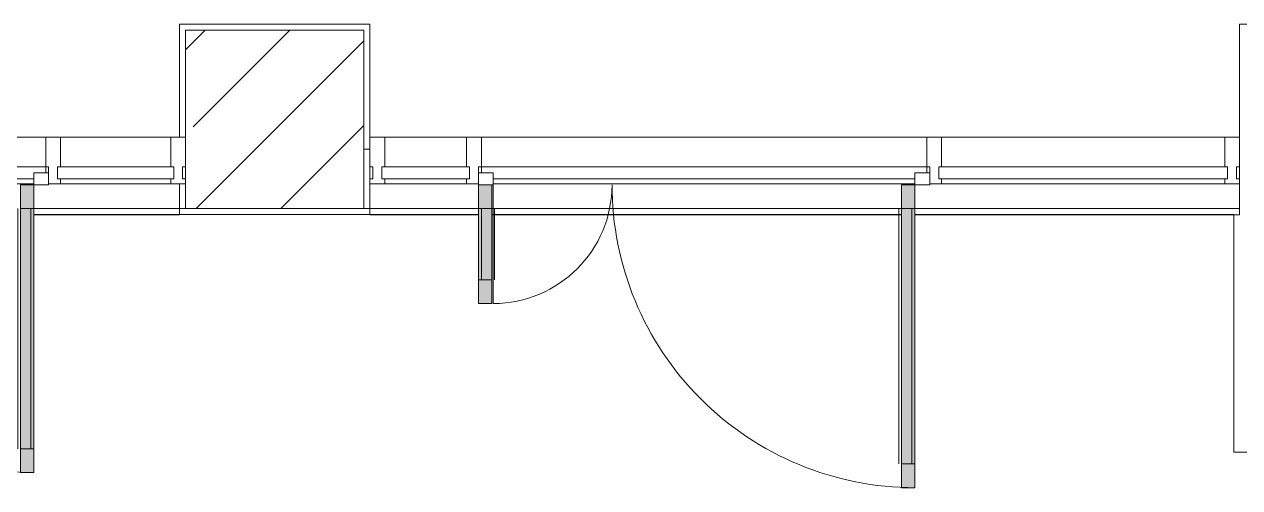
# Model space of a CAD drawing. Header units: millimetres. Extents: x -4005 to 195566, y -8553 to 29000.
# Drawn here: x 108310 to 112403, y 10760 to 12320 of the extents above; entities that cross this region are included whole.
import ezdxf

# ---------------------------------------------------------------- set-up
doc = ezdxf.new("R2010")
doc.units = ezdxf.units.MM
for name, color, linetype, lineweight, true_color in [('A-DETL-GENF-10', 7, 'Continuous', 5, 0xe2e2e2), ('A-DETL-GENF-9', 7, 'Continuous', 5, 0xaaaaaa), ('A-DOOR-2', 7, 'Continuous', 5, 0xaaaaaa), ('A-FLOR-2', 7, 'Continuous', 5, 0xaaaaaa)]:
    doc.layers.add(name, color=color, linetype=linetype, lineweight=lineweight, true_color=true_color)
for name, color, linetype, lineweight in [('A-GLAZ-CURT-2', 7, 'Continuous', 5), ('A-GLAZ-CWMG-2', 7, 'Continuous', 5), ('I-WALL-6', 7, 'Continuous', 5), ('S-COLS-3', 7, 'Continuous', 5)]:
    doc.layers.add(name, color=color, linetype=linetype, lineweight=lineweight)

# ---------------------------------------------------------------- blocks, each defined once
blk = doc.blocks.new('Прямоугольный импост - Импост структурный с накладкой - 160мм Темный-32467808-1_4_1_птичка')
at = {"layer": 'A-GLAZ-CWMG-2'}
for p, q in [((-50, 40), (-50, 140)), ((-50, 140), (0, 140)), ((0, 140), (0, 40)), ((-40, 40), (-50, 40)), ((-50, -17), (-50, 0)), ((-50, 0), (-40, 0)), ((-40, 0), (-40, 40)), ((-10, 40), (-10, 0)), ((0, 40), (-10, 40)), ((-10, 0), (0, 0)), ((0, 0), (0, -17)), ((0, -17), (-50, -17))]:
    blk.add_line(p, q, dxfattribs=at)
blk = doc.blocks.new('Системная панель - Стекло - 40мм-32784007-1_4_1_птичка')
at = {"layer": 'A-GLAZ-CURT-2'}
for p, q in [((147.5, 0), (-147.5, 0)), ((-147.5, 0), (-147.5, -40)), ((147.5, -40), (147.5, 0)), ((-147.5, -40), (147.5, -40))]:
    blk.add_line(p, q, dxfattribs=at)
blk = doc.blocks.new('Дверь_Витражная_остекление_ - В-19-32784442-1_4_1_птичка')
at = {"layer": 'A-DETL-GENF-10'}
for points in [[(-665, 1040), (-710, 1040), (-710, 20), (-665, 20), (-665, 920)], [(715, 420), (715, 20), (760, 20), (760, 420)]]:
    blk.add_hatch(color=256, dxfattribs=at).paths.add_polyline_path(points)
at = {"layer": 'A-DETL-GENF-9'}
for p, q in [((-710, 1040), (-665, 1040)), ((-710, 1040), (-710, 20)), ((-665, 1040), (-710, 1040)), ((-710, 1040), (-710, 20)), ((-665, 1040), (-665, 20)), ((-665, 20), (-665, 1040)), ((-710, 960), (-665, 960)), ((-700, 960), (-700, 100)), ((-656, 960), (-656, 100)), ((760, 420), (715, 420)), ((715, 420), (715, 20)), ((760, 420), (715, 420)), ((715, 420), (715, 20)), ((760, 420), (760, 20)), ((760, 20), (760, 420)), ((706, 340), (706, 100)), ((760, 340), (715, 340)), ((750, 340), (750, 100)), ((-710, 100), (-665, 100)), ((760, 100), (715, 100)), ((-665, 20), (-710, 20)), ((-710, 20), (-665, 20))]:
    blk.add_line(p, q, dxfattribs=at)
at = {"layer": 'A-DOOR-2'}
for p, q in [((-710, 1040), (-710, 20)), ((710, 420), (710, 20)), ((-710, 20), (-760, 20)), ((-760, 20), (-760, -20)), ((-710, -20), (-710, 20)), ((760, 20), (710, 20)), ((710, 20), (710, -20)), ((760, -20), (760, 20)), ((-760, -20), (-710, -20)), ((710, -20), (760, -20))]:
    blk.add_line(p, q, dxfattribs=at)
for centre, radius, start, end in [((-710, 20), 1020, 360, 90), ((710, 20), 400, 90, 180)]:
    blk.add_arc(centre, radius, start, end, dxfattribs=at)
blk = doc.blocks.new('Прямоугольный импост - Импост структурный с накладкой - 160мм Темный-32784438-1_4_1_птичка')
at = {"layer": 'A-GLAZ-CWMG-2'}
for p, q in [((49156, 11940), (50656, 11940)), ((49156, 11820), (49156, 11840)), ((49156, 11840), (50656, 11840)), ((50656, 11840), (50656, 11820)), ((49196, 11800), (50616, 11800)), ((49196, 11783), (50616, 11783))]:
    blk.add_line(p, q, dxfattribs=at)
blk = doc.blocks.new('Системная панель - Стекло - 40мм-32784544-1_4_1_птичка')
at = {"layer": 'A-GLAZ-CURT-2'}
for p, q in [((486.5, 0), (-486.5, 0)), ((-486.5, 0), (-486.5, -40)), ((486.5, -40), (486.5, 0)), ((-486.5, -40), (486.5, -40))]:
    blk.add_line(p, q, dxfattribs=at)
blk = doc.blocks.new('Прямоугольный импост - Импост структурный с накладкой - 160мм Темный-32784005-1_4_1_птичка')
at = {"layer": 'A-GLAZ-CWMG-2'}
for p, q in [((48831, 11940), (49106, 11940)), ((48831, 11783), (49106, 11783))]:
    blk.add_line(p, q, dxfattribs=at)
blk = doc.blocks.new('Прямоугольный импост - Импост структурный с накладкой - 160мм Темный-V246-1_4_1_птичка')
at = {"layer": 'A-GLAZ-CWMG-2'}
for p, q in [((-25, 40), (-25, 140)), ((-25, 140), (25, 140)), ((25, 140), (25, 40)), ((-15, 40), (-25, 40)), ((-25, -17), (-25, 0)), ((-25, 0), (-15, 0)), ((-15, 0), (-15, 40)), ((15, 40), (15, 20)), ((25, 40), (15, 40)), ((15, -17), (-25, -17))]:
    blk.add_line(p, q, dxfattribs=at)
blk = doc.blocks.new('Прямоугольный импост - Импост структурный с накладкой - 160мм Темный-V247-1_4_1_птичка')
at = {"layer": 'A-GLAZ-CWMG-2'}
for p, q in [((-25, 40), (-25, 140)), ((-25, 140), (25, 140)), ((25, 140), (25, 40)), ((-15, 40), (-25, 40)), ((-15, 20), (-15, 40)), ((15, 40), (15, 0)), ((25, 40), (15, 40)), ((15, 0), (25, 0)), ((25, 0), (25, -17)), ((25, -17), (-15, -17))]:
    blk.add_line(p, q, dxfattribs=at)
blk = doc.blocks.new('Прямоугольный импост - Импост структурный с накладкой - 160мм Темный-32784440-1_4_1_птичка')
at = {"layer": 'A-GLAZ-CWMG-2'}
for p, q in [((50706, 11940), (51659, 11940)), ((50706, 11783), (51659, 11783))]:
    blk.add_line(p, q, dxfattribs=at)
blk = doc.blocks.new('Прямоугольный импост - Импост структурный с накладкой - 160мм Темный-30755843-1_4_1_птичка')
at = {"layer": 'A-GLAZ-CWMG-2'}
for p, q in [((0, 140), (-50, 140)), ((-50, 140), (-50, 40)), ((0, 40), (0, 140)), ((-50, 40), (-40, 40)), ((-40, 0), (-50, 0)), ((-50, 0), (-50, -17)), ((-40, 40), (-40, 0)), ((-10, 0), (-10, 40)), ((-10, 40), (0, 40)), ((0, 0), (-10, 0)), ((0, -17), (0, 0)), ((-50, -17), (0, -17))]:
    blk.add_line(p, q, dxfattribs=at)
blk = doc.blocks.new('Дверь_Витражная_остекление_ - В-9-32786634-1_4_1_птичка')
at = {"layer": 'A-DETL-GENF-10'}
for points in [[(-639.5, 989), (-684.5, 989), (-684.5, 20), (-639.5, 20), (-639.5, 920)], [(689.5, 420), (689.5, 20), (734.5, 20), (734.5, 420)]]:
    blk.add_hatch(color=256, dxfattribs=at).paths.add_polyline_path(points)
at = {"layer": 'A-DETL-GENF-9'}
for p, q in [((-684.5, 989), (-639.5, 989)), ((-684.5, 989), (-684.5, 20)), ((-639.5, 989), (-684.5, 989)), ((-684.5, 989), (-684.5, 20)), ((-639.5, 989), (-639.5, 20)), ((-639.5, 20), (-639.5, 989)), ((-684.5, 909), (-639.5, 909)), ((-674.5, 909), (-674.5, 100)), ((-630.5, 909), (-630.5, 100)), ((734.5, 420), (689.5, 420)), ((689.5, 420), (689.5, 20)), ((734.5, 420), (689.5, 420)), ((689.5, 420), (689.5, 20)), ((734.5, 420), (734.5, 20)), ((734.5, 20), (734.5, 420)), ((680.5, 340), (680.5, 100)), ((734.5, 340), (689.5, 340)), ((724.5, 340), (724.5, 100)), ((-684.5, 100), (-639.5, 100)), ((734.5, 100), (689.5, 100)), ((-639.5, 20), (-684.5, 20)), ((-684.5, 20), (-639.5, 20))]:
    blk.add_line(p, q, dxfattribs=at)
at = {"layer": 'A-DOOR-2'}
for p, q in [((-684.5, 989), (-684.5, 20)), ((684.5, 420), (684.5, 20)), ((-684.5, 20), (-734.5, 20)), ((-734.5, 20), (-734.5, -20)), ((-684.5, -20), (-684.5, 20)), ((734.5, 20), (684.5, 20)), ((684.5, 20), (684.5, -20)), ((734.5, -20), (734.5, 20)), ((-734.5, -20), (-684.5, -20)), ((684.5, -20), (734.5, -20))]:
    blk.add_line(p, q, dxfattribs=at)
for centre, radius, start, end in [((-684.5, 20), 969, 360, 90), ((684.5, 20), 400, 90, 180)]:
    blk.add_arc(centre, radius, start, end, dxfattribs=at)
blk = doc.blocks.new('Прямоугольный импост - Импост структурный с накладкой - 160мм Темный-32786259-1_4_1_птичка')
at = {"layer": 'A-GLAZ-CWMG-2'}
for p, q in [((46240, 11940), (47689, 11940)), ((46240, 11820), (46240, 11840)), ((46240, 11840), (47689, 11840)), ((47689, 11840), (47689, 11820)), ((46280, 11800), (47649, 11800)), ((46280, 11783), (47649, 11783))]:
    blk.add_line(p, q, dxfattribs=at)
blk = doc.blocks.new('Системная панель - Стекло - 40мм-32786365-1_4_1_птичка')
at = {"layer": 'A-GLAZ-CURT-2'}
for p, q in [((195.5, 0), (-195.5, 0)), ((-195.5, 0), (-195.5, -40)), ((195.5, -40), (195.5, 0)), ((-195.5, -40), (195.5, -40))]:
    blk.add_line(p, q, dxfattribs=at)
blk = doc.blocks.new('Прямоугольный импост - Импост структурный с накладкой - 160мм Темный-32786261-1_4_1_птичка')
at = {"layer": 'A-GLAZ-CWMG-2'}
for p, q in [((47739, 11940), (48110, 11940)), ((47739, 11783), (48110, 11783))]:
    blk.add_line(p, q, dxfattribs=at)

msp = doc.modelspace()

# ---------------------------------------------------------------- hatches: boundary and pattern name
at = {"layer": 'S-COLS-3'}
h = msp.add_hatch(dxfattribs=at)
h.set_pattern_fill('FP_153', color=256, style=0, pattern_type=2)
h.set_pattern_definition([(45, (60693.44, 0), (-285.123, 285.123), []), (45, (60978.57, 0), (-285.123, 285.123), [504.031, -100.806, 16.764, -84.042])])
h.paths.add_polyline_path([(108853.4, 11700), (109453.4, 11700), (109453.4, 12300), (108853.4, 12300)])

# ---------------------------------------------------------------- linework, layer by layer
at = {"layer": 'A-FLOR-2'}
for p, q in [((108833.4, 11940), (108833.4, 12320)), ((108833.4, 12320), (109473.4, 12320)), ((109473.4, 12320), (109473.4, 11900)), ((112402.4, 11940), (112402.4, 12320)), ((112402.4, 12320), (113025.9, 12320)), ((108833.4, 11679), (108833.4, 11783)), ((109839.4, 11680), (108342.4, 11680)), ((108342.4, 11679), (108833.4, 11679)), ((109473.4, 11700), (109473.4, 11679)), ((109473.4, 11679), (109839.4, 11679)), ((111264.4, 11680), (109884.4, 11680)), ((109884.4, 11679), (111264.4, 11679)), ((112383.4, 11680), (111309.4, 11680)), ((111309.4, 11679), (112402.4, 11679)), ((112383.4, 10880), (112383.4, 11680)), ((112402.4, 11679), (112402.4, 11700)), ((116443.4, 10880), (112383.4, 10880))]:
    msp.add_line(p, q, dxfattribs=at)
at = {"layer": 'I-WALL-6'}
for p, q in [((109474.4, 11900), (109453.4, 11900)), ((109453.4, 11900), (109453.4, 11700)), ((109474.4, 11700), (109474.4, 11900)), ((112403.4, 11900), (112402.4, 11900)), ((112402.4, 11900), (112402.4, 11700)), ((108853.4, 11700), (108342.4, 11700)), ((109839.4, 11700), (109453.4, 11700)), ((111264.4, 11700), (109884.4, 11700)), ((112403.4, 11700), (111309.4, 11700))]:
    msp.add_line(p, q, dxfattribs=at)
at = {"layer": 'S-COLS-3'}
for p, q in [((109453.4, 12300), (108853.4, 12300)), ((108853.4, 12300), (108853.4, 11700)), ((109453.4, 11900), (109453.4, 12300)), ((109453.4, 11700), (109453.4, 11900)), ((108853.4, 11700), (109453.4, 11700))]:
    msp.add_line(p, q, dxfattribs=at)

# ---------------------------------------------------------------- block references
at = {"layer": 'A-DOOR-2', "rotation": 180}
for name, p in [('Дверь_Витражная_остекление_ - В-9-32786634-1_4_1_птичка', (107657.9, 11800)), ('Дверь_Витражная_остекление_ - В-19-32784442-1_4_1_птичка', (110599.4, 11800))]:
    msp.add_blockref(name, p, dxfattribs=at)
at = {"layer": 'A-GLAZ-CURT-2', "rotation": 180}
for name, p in [('Системная панель - Стекло - 40мм-32786365-1_4_1_птичка', (108617.9, 11800)), ('Системная панель - Стекло - 40мм-32784007-1_4_1_птичка', (109661.9, 11800)), ('Системная панель - Стекло - 40мм-32784544-1_4_1_птичка', (111875.9, 11800))]:
    msp.add_blockref(name, p, dxfattribs=at)
at = {"layer": 'A-GLAZ-CWMG-2'}
for name, p in [('Прямоугольный импост - Импост структурный с накладкой - 160мм Темный-32786259-1_4_1_птичка', (60693.4, 0)), ('Прямоугольный импост - Импост структурный с накладкой - 160мм Темный-32786261-1_4_1_птичка', (60693.4, 0)), ('Прямоугольный импост - Импост структурный с накладкой - 160мм Темный-30755843-1_4_1_птичка', (108853.4, 11800)), ('Прямоугольный импост - Импост структурный с накладкой - 160мм Темный-32784005-1_4_1_птичка', (60693.4, 0)), ('Прямоугольный импост - Импост структурный с накладкой - 160мм Темный-32784438-1_4_1_птичка', (60693.4, 0)), ('Прямоугольный импост - Импост структурный с накладкой - 160мм Темный-32784440-1_4_1_птичка', (60693.4, 0)), ('Прямоугольный импост - Импост структурный с накладкой - 160мм Темный-30755843-1_4_1_птичка', (112402.4, 11800))]:
    msp.add_blockref(name, p, dxfattribs=at)
at = {"layer": 'A-GLAZ-CWMG-2', "extrusion": (0, 0, -1)}
for name, p in [('Прямоугольный импост - Импост структурный с накладкой - 160мм Темный-V246-1_4_1_птичка', (-108407.4, 11800)), ('Прямоугольный импост - Импост структурный с накладкой - 160мм Темный-32467808-1_4_1_птичка', (-109474.4, 11800)), ('Прямоугольный импост - Импост структурный с накладкой - 160мм Темный-V247-1_4_1_птичка', (-109824.4, 11800)), ('Прямоугольный импост - Импост структурный с накладкой - 160мм Темный-V246-1_4_1_птичка', (-111374.4, 11800))]:
    msp.add_blockref(name, p, dxfattribs=at)

doc.saveas('drawing.dxf')
